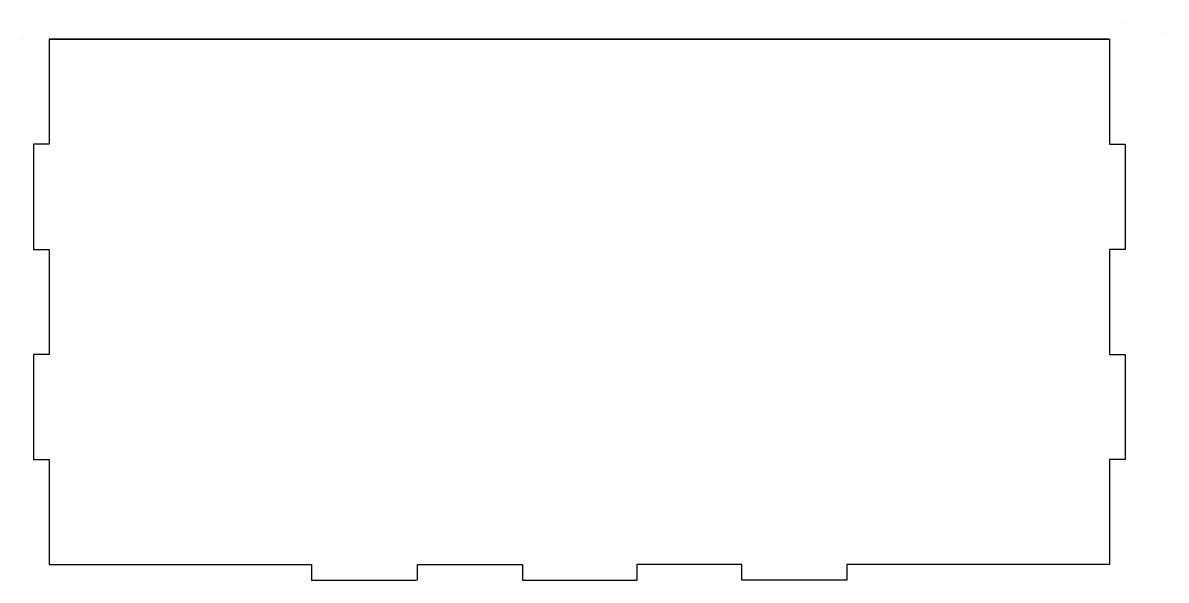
# Model space of a CAD drawing. Header units: millimetres. Extents: x 0 to 218, y 7 to 113.
import ezdxf

# ---------------------------------------------------------------- set-up
doc = ezdxf.new("R2010")
doc.units = ezdxf.units.MM
doc.layers.get('0').update_dxf_attribs({"lineweight": 25})

msp = doc.modelspace()

# ---------------------------------------------------------------- linework, layer by layer
for p, q in [((209.75, 113.13), (209.75, 113.13)), ((0, 110), (0, 110)), ((0, 110), (0, 110)), ((0, 110), (0, 110)), ((0, 110), (0, 110)), ((207, 110), (5, 110)), ((5, 110), (207, 110)), ((5, 110), (5, 90)), ((207, 110), (207, 90)), ((217.82, 111.07), (217.82, 111.07)), ((217.82, 111.07), (217.82, 111.07)), ((217.82, 111.07), (217.82, 111.07)), ((217.82, 111.07), (217.82, 111.07)), ((5, 90), (2, 90)), ((2, 90), (2, 70)), ((207, 90), (210, 90)), ((210, 90), (210, 70)), ((2, 70), (5, 70)), ((5, 70), (5, 50)), ((210, 70), (207, 70)), ((207, 70), (207, 50)), ((5, 50), (2, 50)), ((2, 50), (2, 30)), ((207, 50), (210, 50)), ((210, 50), (210, 30)), ((2, 30), (5, 30)), ((5, 30), (5, 10)), ((210, 30), (207, 30)), ((207, 30), (207, 10)), ((5, 10), (55, 10)), ((55, 10), (55, 7)), ((75.19, 7), (75.19, 10)), ((75.19, 10), (95.19, 10)), ((95.19, 10), (95.19, 7)), ((137, 10), (117, 10)), ((117, 10), (117, 7)), ((137, 7), (137, 10)), ((207, 10), (157, 10)), ((157, 10), (157, 7)), ((55, 7), (75, 7)), ((95.19, 7), (117, 7)), ((157, 7), (137, 7))]:
    msp.add_line(p, q)

doc.saveas('drawing.dxf')
